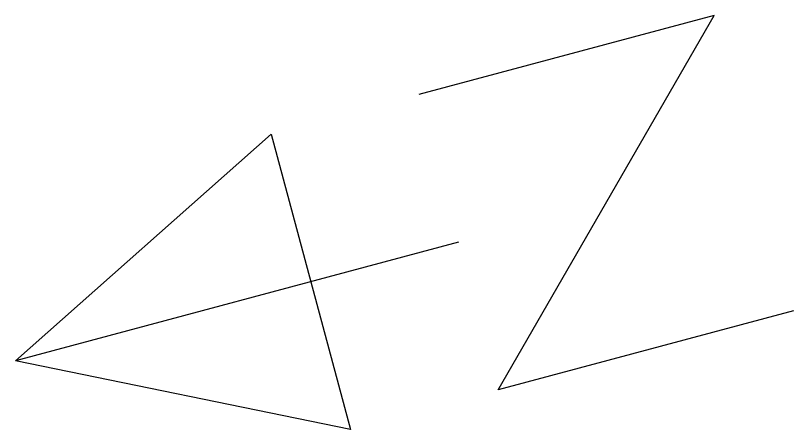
# Model space of a CAD drawing. Header units: millimetres. Extents: x -0.6 to 50, y -2.8 to 26.8.
# Drawn here: x 24.731 to 26.258, y -2.544 to -1.731 of the extents above; entities that cross this region are included whole.
import ezdxf

# ---------------------------------------------------------------- set-up
doc = ezdxf.new("R2010")
doc.units = ezdxf.units.MM
doc.layers.add('ABY_Dao_BATIM', color=7, linetype='Continuous')

msp = doc.modelspace()

# ---------------------------------------------------------------- linework, layer by layer
at = {"layer": 'ABY_Dao_BATIM', "color": 7, "linetype": 'Continuous'}
for points in [[(26.1024, -1.7315, 3.25), (25.5228, -1.8868, 3.25)], [(25.6781, -2.4663, 3.25), (26.1024, -1.7315, 3.25)], [(24.7312, -2.4095, 3.25), (25.2331, -1.9644, 3.25)], [(25.2331, -1.9644, 3.25), (25.3884, -2.544, 3.25)], [(25.6005, -2.1765, 3.25), (24.7312, -2.4095, 3.25)], [(26.2577, -2.311, 3.25), (25.6781, -2.4663, 3.25)], [(25.3884, -2.544, 3.25), (24.7312, -2.4095, 3.25)]]:
    msp.add_polyline3d(points, dxfattribs=at)

doc.saveas('drawing.dxf')
